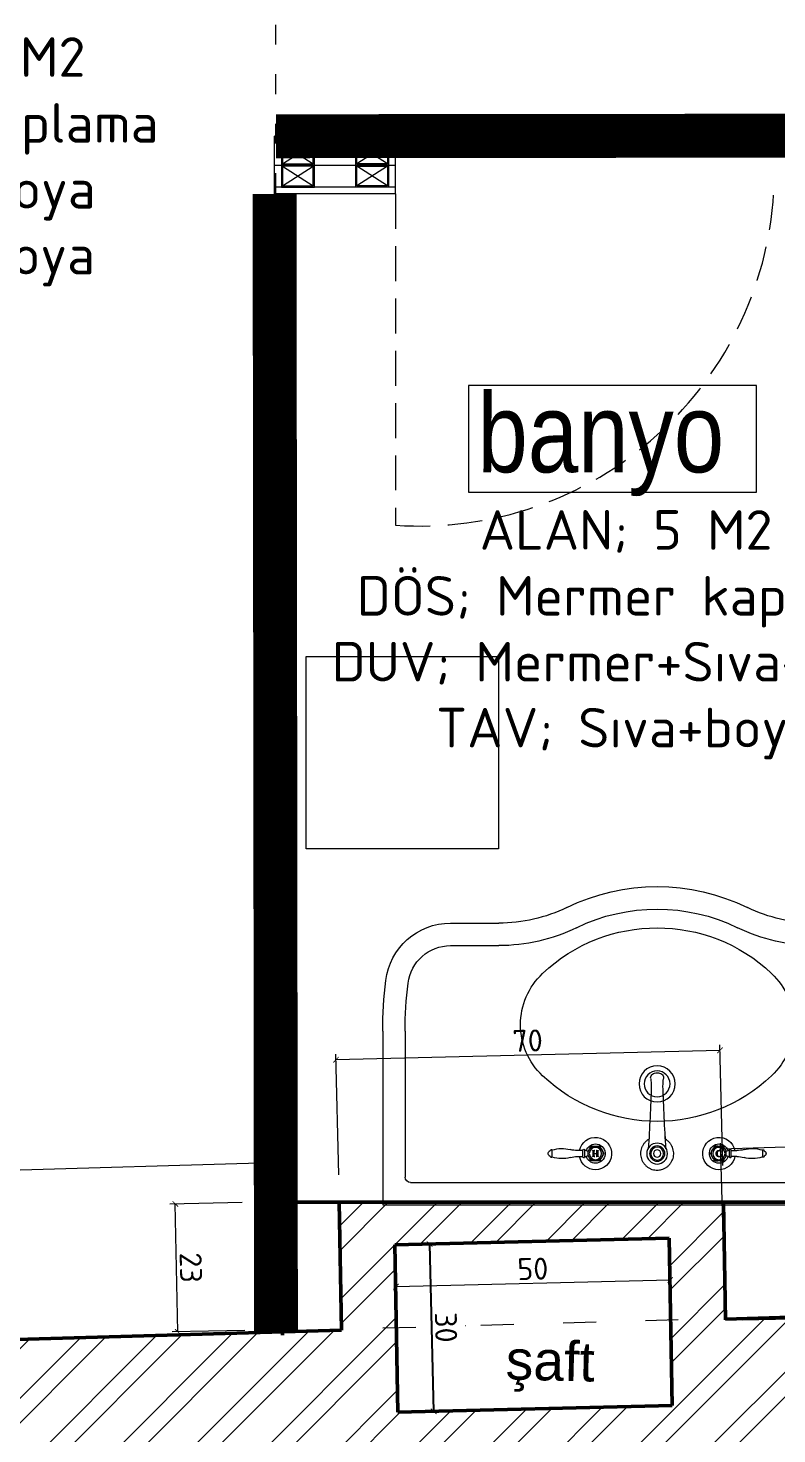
# Model space of a CAD drawing. Header units: inches. Extents: x -10121 to 9010, y 58067 to 62726.
# Drawn here: x 1820.3 to 1956.7, y 61339.2 to 61595.3 of the extents above; entities that cross this region are included whole.
import ezdxf

# ---------------------------------------------------------------- set-up
doc = ezdxf.new("R2010")
doc.units = ezdxf.units.IN
for name, pattern in [('ACAD_ISO03W100', [30, 12, -18]), ('DOT', [6.35, 0, -6.35]), ('HIDDEN', [9.525, 6.35, -3.175])]:
    doc.linetypes.add(name, pattern=pattern)
for name, color, linetype, lineweight in [('A-DUVAR 0.50', 40, 'Continuous', 50), ('A-KAPI NOKT', 35, 'DOT', 9), ('A-PRODUCT', 7, 'Continuous', 9), ('A-YAZI 0.09', 41, 'Continuous', 9), ('Auto-Alcipan', 41, 'Continuous', 20), ('Auto-Cam', 140, 'Continuous', 9), ('Auto-Metal', 71, 'Continuous', 18), ('Auto-Olcu', 33, 'Continuous', 15), ('Auto-Silik', 251, 'Continuous', 5), ('Auto-Silik_Cizgiler', 47, 'Continuous', 9), ('Auto-SilikCizgiler', 251, 'Continuous', 9), ('Auto-Tefris', 32, 'Continuous', 9), ('Auto-Vitrifiye', 8, 'Continuous', 9), ('yazi mekan 020', 9, 'Continuous', 20)]:
    doc.layers.add(name, color=color, linetype=linetype, lineweight=lineweight)
doc.styles.add('1-20', font='isocpeur.ttf', dxfattribs={"height": 4})
doc.styles.get("Standard").update_dxf_attribs({"font": 'arial.ttf'})
doc.styles.add('swis721cnbt10', font='isocpeur.ttf', dxfattribs={"height": 10})
doc.styles.add('swis721cnbt20', font='swissck.ttf', dxfattribs={"height": 20})
doc.dimstyles.new('ölçü 1_20', dxfattribs={"dimtxt": 4, "dimasz": 1, "dimexe": 1, "dimexo": 3, "dimtad": 1, "dimdec": 0, "dimtxsty": '1-20', "dimblk": 'ARCHTICK', "dimcen": 1.5, "dimclrd": 256, "dimclre": 256, "dimclrt": 256, "dimadec": 0, "dimazin": 0, "dimtfac": 1, "dimtdec": 0, "dimtmove": 0, "dimatfit": 3, "dimldrblk": 'ARCHTICK', "dimfxl": 1, "dimlwd": -1, "dimlwe": -1, "dimarcsym": 0})

# ---------------------------------------------------------------- blocks, each defined once
blk = doc.blocks.new('_ARCHTICK')
at = {"color": 0, "linetype": 'ByBlock', "const_width": 0.15}
blk.add_lwpolyline([(-0.5, -0.5), (0.5, 0.5)], dxfattribs=at)
blk = doc.blocks.new('*D329')
at = {"layer": 'Auto-Olcu', "ltscale": 5, "transparency": 16777216}
for p, q in [((1887.21, 61370.66), (1887.35, 61365.06)), ((1937.2, 61371.89), (1937.34, 61366.29)), ((1887.32, 61366.06), (1937.31, 61367.29))]:
    blk.add_line(p, q, dxfattribs=at)
at = {"layer": 'DEFPOINTS', "color": 0, "ltscale": 5, "transparency": 16777216}
for p in [(1887.14, 61373.66), (1937.13, 61374.89), (1937.31, 61367.29)]:
    blk.add_point(p, dxfattribs=at)
at = {"layer": 'Auto-Olcu', "ltscale": 5, "transparency": 16777216}
for p, rotation in [((1937.31, 61367.29), 1.405066434671532), ((1887.32, 61366.06), 181.4050664346715)]:
    blk.add_blockref('_ARCHTICK', p, dxfattribs=dict(at, rotation=rotation))
at = {"layer": 'Auto-Olcu', "ltscale": 5, "transparency": 16777216, "insert": (1912.25, 61369.3), "char_height": 4, "attachment_point": 5, "rotation": 1.4051, "style": '1-20'}
blk.add_mtext('50', dxfattribs=at)
blk = doc.blocks.new('*D396')
at = {"layer": 'Auto-Olcu', "ltscale": 5, "transparency": 16777216}
for p, q in [((1282.13, 61371.44), (1864.55, 61388.68)), ((1865.36, 61361.26), (1864.52, 61389.68)), ((1282.94, 61344.02), (1282.1, 61372.44))]:
    blk.add_line(p, q, dxfattribs=at)
at = {"layer": 'DEFPOINTS', "color": 0, "ltscale": 5, "transparency": 16777216}
for p in [(1864.55, 61388.68), (1865.45, 61358.26, -0.28), (1283.03, 61341.02)]:
    blk.add_point(p, dxfattribs=at)
at = {"layer": 'Auto-Olcu', "ltscale": 5, "transparency": 16777216}
for p, rotation in [((1864.55, 61388.68), 1.696024416893215), ((1282.13, 61371.44), 181.6960244168932)]:
    blk.add_blockref('_ARCHTICK', p, dxfattribs=dict(at, rotation=rotation))
at = {"layer": 'Auto-Olcu', "ltscale": 5, "transparency": 16777216, "insert": (1573.26, 61382.68), "char_height": 4, "attachment_point": 5, "rotation": 1.696, "style": '1-20'}
blk.add_mtext('583', dxfattribs=at)
blk = doc.blocks.new('*D510')
at = {"layer": 'Auto-Olcu', "ltscale": 5, "transparency": 16777216}
for p, q in [((1859.31, 61381.36), (1846.11, 61381.11)), ((1847.55, 61357.84), (1847.11, 61381.13)), ((1859.75, 61358.07), (1846.55, 61357.82))]:
    blk.add_line(p, q, dxfattribs=at)
at = {"layer": 'DEFPOINTS', "color": 0, "ltscale": 5, "transparency": 16777216}
for p in [(1847.11, 61381.13), (1862.31, 61381.42), (1862.75, 61358.13)]:
    blk.add_point(p, dxfattribs=at)
at = {"layer": 'Auto-Olcu', "ltscale": 5, "transparency": 16777216}
for p, rotation in [((1847.11, 61381.13), 91.09156029861292), ((1847.55, 61357.84), 271.0915602986129)]:
    blk.add_blockref('_ARCHTICK', p, dxfattribs=dict(at, rotation=rotation))
at = {"layer": 'Auto-Olcu', "ltscale": 5, "transparency": 16777216, "insert": (1849.95, 61369.53), "char_height": 4, "attachment_point": 5, "rotation": 271.0916, "style": '1-20'}
blk.add_mtext('23', dxfattribs=at)
blk = doc.blocks.new('*D511')
at = {"layer": 'Auto-Olcu', "ltscale": 5, "transparency": 16777216}
for p, q in [((1946.36, 61409.09), (1876.38, 61407.38)), ((1946.87, 61388.13), (1946.34, 61410.09)), ((1876.89, 61386.41), (1876.35, 61408.38))]:
    blk.add_line(p, q, dxfattribs=at)
at = {"layer": 'DEFPOINTS', "color": 0, "ltscale": 5, "transparency": 16777216}
for p in [(1876.38, 61407.38), (1876.96, 61383.42), (1946.95, 61385.13)]:
    blk.add_point(p, dxfattribs=at)
at = {"layer": 'Auto-Olcu', "ltscale": 5, "transparency": 16777216}
for p, rotation in [((1946.36, 61409.09), 1.405066434658426), ((1876.38, 61407.38), 181.4050664346584)]:
    blk.add_blockref('_ARCHTICK', p, dxfattribs=dict(at, rotation=rotation))
at = {"layer": 'Auto-Olcu', "ltscale": 5, "transparency": 16777216, "insert": (1911.3, 61410.86), "char_height": 4, "attachment_point": 5, "rotation": 1.4051, "style": '1-20'}
blk.add_mtext('70', dxfattribs=at)
blk = doc.blocks.new('*D513')
at = {"layer": 'Auto-Olcu', "ltscale": 5, "transparency": 16777216}
for p, q in [((2089.07, 61367.22), (2088.21, 61396.37)), ((1946.47, 61391.17), (2088.24, 61395.37)), ((1947.3, 61363.03), (1946.44, 61392.17))]:
    blk.add_line(p, q, dxfattribs=at)
at = {"layer": 'DEFPOINTS', "color": 0, "ltscale": 5, "transparency": 16777216}
for p in [(2088.24, 61395.37), (2089.16, 61364.22), (1947.39, 61360.03)]:
    blk.add_point(p, dxfattribs=at)
at = {"layer": 'Auto-Olcu', "ltscale": 5, "transparency": 16777216}
for p, rotation in [((2088.24, 61395.37), 1.694227990244269), ((1946.47, 61391.17), 181.6942279902443)]:
    blk.add_blockref('_ARCHTICK', p, dxfattribs=dict(at, rotation=rotation))
at = {"layer": 'Auto-Olcu', "ltscale": 5, "transparency": 16777216, "insert": (2017.27, 61395.89), "char_height": 4, "attachment_point": 5, "rotation": 1.6942, "style": '1-20'}
blk.add_mtext('142', dxfattribs=at)
blk = doc.blocks.new('lava')
for p, q in [((-50, -31.63), (-50, 0)), ((-50, 0), (50, 0)), ((50, -31.63), (50, 0)), ((-45.91, -31.63), (-45.91, -5.03)), ((-44.96, -4.08), (44.96, -4.08)), ((45.91, -31.63), (45.91, -5.03)), ((-37.65, -47.22), (-28.87, -47.22)), ((37.65, -47.22), (28.87, -47.22)), ((-37.65, -51.3), (-28.87, -51.3)), ((37.65, -51.3), (28.87, -51.3))]:
    blk.add_line(p, q)
for centre, radius in [((0, -9.33), 1.9), ((0, -22.03), 3.3), ((0, -22.03), 2.35)]:
    blk.add_circle(centre, radius)
for centre, radius, start, end in [((-44.96, -5.03), 0.95, 90, 180), ((44.96, -5.03), 0.95, 0, 90), ((0, -45.6), 30.4, 46.6377, 133.3623), ((-12.07, -32.82), 12.82, 133.3623, 226.6377), ((12.07, -32.82), 12.82, 313.3623, 46.6377), ((26, -31.63), 76, 180, 186.9781), ((26, -31.63), 71.92, 180, 186.9781), ((-26, -31.63), 71.92, 353.0219, 0), ((-26, -31.63), 76, 353.0219, 0), ((-37.65, -39.42), 11.88, 186.9781, 270), ((-37.65, -39.42), 7.79, 186.9781, 270), ((37.65, -39.42), 7.79, 270, 353.0219), ((37.65, -39.42), 11.88, 270, 353.0219), ((0, -20.05), 30.4, 226.6377, 313.3623), ((-28.87, -79.8), 32.59, 64.1581, 90), ((28.87, -79.8), 32.59, 90, 115.8419), ((0, -20.46), 33.41, 243.9617, 296.0383), ((-28.87, -79.8), 28.5, 64.1581, 90), ((28.87, -79.8), 28.5, 90, 115.8419), ((0, -20.46), 37.49, 243.9831, 296.0169)]:
    blk.add_arc(centre, radius, start, end)
blk = doc.blocks.new('EALS13 TOP')
at = {"layer": 'A-PRODUCT', "linetype": 'Continuous', "lineweight": 15}
for p, q in [((3.11, 9.38), (3.02, 9.23)), ((3.36, 9.43), (3.19, 9.43)), ((3.7, 9.43), (3.53, 9.43)), ((3.87, 9.23), (3.79, 9.38)), ((12.02, 9.23), (12.11, 9.38)), ((12.19, 9.43), (12.36, 9.43)), ((12.53, 9.43), (12.7, 9.43)), ((12.79, 9.38), (12.87, 9.23)), ((0, 8.91), (0, 8.87)), ((0.07, 9.04), (0.15, 9.08)), ((0.15, 8.7), (0.07, 8.74)), ((0.15, 9.09), (0.17, 9.14)), ((0.17, 8.64), (0.15, 8.69)), ((0.21, 9.16), (0.26, 9.16)), ((0.26, 8.62), (0.21, 8.62)), ((0.27, 8.63), (0.27, 9.15)), ((2.14, 9.11), (2.54, 9.11)), ((2.54, 8.67), (2.14, 8.67)), ((2.54, 9.14), (2.54, 8.64)), ((2.67, 9.14), (2.67, 8.64)), ((2.94, 9.09), (2.92, 9.06)), ((2.92, 8.72), (2.94, 8.69)), ((2.93, 9.06), (2.93, 9.04)), ((2.93, 8.73), (2.93, 8.72)), ((3.02, 8.55), (3.11, 8.4)), ((3.19, 8.35), (3.36, 8.35)), ((3.23, 9.1), (3.23, 9.1)), ((3.4, 9.11), (3.24, 9.11)), ((3.25, 8.66), (3.4, 8.66)), ((3.28, 9.03), (3.28, 8.74)), ((3.34, 8.9), (3.34, 9.03)), ((3.56, 8.9), (3.34, 8.9)), ((3.34, 8.74), (3.34, 8.88)), ((3.34, 8.88), (3.56, 8.88)), ((3.39, 9.1), (3.4, 9.1)), ((3.4, 8.67), (3.39, 8.67)), ((3.4, 9.1), (3.4, 9.11)), ((3.4, 8.66), (3.4, 8.67)), ((3.65, 9.11), (3.5, 9.11)), ((3.5, 9.11), (3.5, 9.1)), ((3.5, 9.1), (3.51, 9.1)), ((3.51, 8.67), (3.5, 8.67)), ((3.5, 8.67), (3.5, 8.66)), ((3.5, 8.66), (3.64, 8.66)), ((3.53, 8.35), (3.7, 8.35)), ((3.56, 9.03), (3.56, 8.9)), ((3.56, 8.88), (3.56, 8.74)), ((3.62, 8.74), (3.62, 9.03)), ((3.79, 8.4), (3.87, 8.55)), ((4.04, 8.94), (3.95, 9.09)), ((3.95, 8.69), (4.04, 8.84)), ((11.85, 8.94), (11.94, 9.09)), ((11.94, 8.69), (11.85, 8.84)), ((12.11, 8.4), (12.02, 8.55)), ((12.36, 8.35), (12.19, 8.35)), ((12.7, 8.35), (12.53, 8.35)), ((12.62, 9.12), (12.6, 9.12)), ((12.62, 8.96), (12.63, 8.96)), ((12.87, 8.55), (12.79, 8.4)), ((12.95, 9.09), (12.97, 9.06)), ((12.97, 8.72), (12.95, 8.69)), ((12.96, 9.06), (12.96, 9.04)), ((12.96, 8.73), (12.96, 8.72)), ((13.22, 9.14), (13.22, 8.64)), ((13.35, 9.14), (13.35, 8.64)), ((13.75, 9.11), (13.35, 9.11)), ((13.35, 8.67), (13.75, 8.67)), ((15.62, 8.63), (15.62, 9.15)), ((15.69, 9.16), (15.63, 9.16)), ((15.63, 8.62), (15.69, 8.62)), ((15.74, 9.09), (15.72, 9.14)), ((15.72, 8.64), (15.74, 8.69)), ((15.82, 9.04), (15.75, 9.08)), ((15.75, 8.7), (15.82, 8.74)), ((15.89, 8.91), (15.89, 8.87)), ((7.35, 7.64), (7.35, 7.65)), ((8.54, 7.64), (8.54, 7.84))]:
    blk.add_line(p, q, dxfattribs=at)
at = {"layer": 'A-PRODUCT', "linetype": 'Continuous', "lineweight": 15, "flags": 128}
for points in [[(12.63, 8.96), (12.63, 8.98), (12.62, 9), (12.62, 9.02), (12.62, 9.04), (12.62, 9.06), (12.62, 9.08), (12.62, 9.1), (12.62, 9.12)], [(12.64, 8.77), (12.64, 8.77), (12.64, 8.77), (12.64, 8.77), (12.64, 8.77), (12.63, 8.77), (12.63, 8.77), (12.63, 8.78), (12.63, 8.78)], [(7.48, 3.43), (7.47, 3.37), (7.48, 3.3), (7.51, 3.23), (7.55, 3.16), (7.61, 3.11), (7.68, 3.06), (7.76, 3.03), (7.85, 3.01), (7.95, 3), (8.04, 3.01), (8.13, 3.03), (8.21, 3.06), (8.28, 3.11), (8.34, 3.16), (8.38, 3.23), (8.41, 3.3), (8.42, 3.37), (8.41, 3.43)]]:
    blk.add_lwpolyline(points, dxfattribs=at)
at = {"layer": 'A-PRODUCT', "linetype": 'Continuous', "lineweight": 15}
for centre, radius in [((3.45, 8.89), 0.45), ((7.95, 8.89), 0.556), ((7.95, 8.89), 0.468), ((12.45, 8.89), 0.45), ((7.95, 8.89), 0.269)]:
    blk.add_circle(centre, radius, dxfattribs=at)
for centre, radius, start, end in [((1, 6.9), 2.36, 75.0694, 107.1713), ((3.45, 8.89), 1.18, 90, 169.2345), ((3.45, 8.89), 1.18, 190.7655, 90), ((3.45, 8.89), 0.701, 196.4425, 90), ((3.45, 8.89), 0.701, 90, 163.5575), ((3.45, 8.89), 0.546, 198.2475, 161.7525), ((3.45, 8.89), 0.599, 116.1747, 123.8253), ((3.12, 9.37), 0.0197, 123.8253, 150), ((3.19, 9.41), 0.0197, 90, 116.1747), ((3.7, 9.41), 0.0197, 63.8253, 90), ((3.45, 8.89), 0.599, 56.1747, 63.8253), ((3.77, 9.37), 0.0197, 30, 56.1747), ((12.45, 8.89), 1.18, 90, 349.2345), ((12.45, 8.89), 0.701, 90, 343.5575), ((12.45, 8.89), 0.546, 18.2475, 341.7525), ((12.45, 8.89), 0.599, 116.1747, 123.8253), ((12.12, 9.37), 0.0197, 123.8253, 150), ((12.19, 9.41), 0.0197, 90, 116.1747), ((12.45, 8.89), 1.18, 10.7655, 90), ((12.45, 8.89), 0.701, 16.4425, 90), ((12.7, 9.41), 0.0197, 63.8253, 90), ((12.45, 8.89), 0.599, 56.1747, 63.8253), ((12.77, 9.37), 0.0197, 30, 56.1747), ((14.89, 6.9), 2.36, 72.8287, 104.9306), ((0.15, 8.91), 0.146, 120.5297, 180), ((0.15, 8.87), 0.146, 180, 239.4703), ((0.14, 9.09), 0.00984, 300.5297, 339.5843), ((0.14, 8.69), 0.00984, 20.4157, 59.4703), ((0.21, 9.12), 0.0394, 90, 159.5843), ((0.21, 8.65), 0.0394, 200.4157, 270), ((0.26, 9.15), 0.00984, 0, 90), ((0.26, 8.63), 0.00984, 270, 0), ((0.33, 9.08), 0.0787, 107.1713, 135.2349), ((0.33, 8.7), 0.0787, 224.7651, 252.8287), ((1, 10.88), 2.36, 252.8287, 284.9306), ((2.14, 11.17), 2.06, 255.0694, 270), ((2.14, 6.61), 2.06, 90, 104.9306), ((2.61, 9.14), 0.0652, 4.3243, 180), ((2.61, 8.64), 0.0652, 180, 355.6757), ((2.68, 9.14), 0.00984, 184.3243, 238.9168), ((2.68, 8.64), 0.00984, 121.0832, 175.6757), ((2.94, 9.56), 0.504, 238.9168, 268.9033), ((2.94, 8.21), 0.504, 91.0967, 121.0832), ((3.12, 8.41), 0.0197, 210, 236.1747), ((3.45, 8.89), 0.599, 236.1747, 243.8253), ((3.19, 8.37), 0.0197, 243.8253, 270), ((3.45, 8.89), 0.303, 132.3981, 135.8175), ((3.45, 8.89), 0.303, 225.6237, 229.1724), ((3.45, 8.89), 0.303, 310.8276, 314.7446), ((3.45, 8.89), 0.303, 44.0267, 47.6019), ((3.7, 8.37), 0.0197, 270, 296.1747), ((3.45, 8.89), 0.599, 296.1747, 303.8253), ((3.77, 8.41), 0.0197, 303.8253, 330), ((4.02, 8.93), 0.0197, 3.8253, 30), ((3.45, 8.89), 0.599, 356.1747, 3.8253), ((4.02, 8.85), 0.0197, 330, 356.1747), ((-118.47, 0.3), 126.04, 1.6674, 3.7502), ((133.72, 0.32), 125.4, 176.2418, 178.3345), ((11.87, 8.93), 0.0197, 150, 176.1747), ((12.45, 8.89), 0.599, 176.1747, 183.8253), ((11.87, 8.85), 0.0197, 183.8253, 210), ((12.12, 8.41), 0.0197, 210, 236.1747), ((12.45, 8.89), 0.599, 236.1747, 243.8253), ((12.19, 8.37), 0.0197, 243.8253, 270), ((12.7, 8.37), 0.0197, 270, 296.1747), ((12.45, 8.89), 0.599, 296.1747, 303.8253), ((12.77, 8.41), 0.0197, 303.8253, 330), ((12.95, 9.56), 0.504, 271.0967, 301.0832), ((12.95, 8.21), 0.504, 58.9168, 88.9033), ((13.21, 9.14), 0.00984, 301.0832, 355.6757), ((13.21, 8.64), 0.00984, 4.3243, 58.9168), ((13.28, 9.14), 0.0652, 0, 175.6757), ((13.28, 8.64), 0.0652, 184.3243, 0), ((13.75, 11.17), 2.06, 270, 284.9306), ((13.75, 6.61), 2.06, 75.0694, 90), ((14.89, 10.88), 2.36, 255.0694, 287.1713), ((15.56, 9.08), 0.0787, 44.7651, 72.8287), ((15.56, 8.7), 0.0787, 287.1713, 315.2349), ((15.63, 9.15), 0.00984, 90, 180), ((15.63, 8.63), 0.00984, 180, 270), ((15.69, 9.12), 0.0394, 20.4157, 90), ((15.69, 8.65), 0.0394, 270, 339.5843), ((15.75, 9.09), 0.00984, 200.4157, 239.4703), ((15.75, 8.69), 0.00984, 120.5297, 159.5843), ((15.74, 8.91), 0.146, 0, 59.4703), ((15.74, 8.87), 0.146, 300.5297, 0), ((-2.01, 4.36), 9.54, 354.426, 357.6391), ((17.9, 4.36), 9.54, 182.3609, 185.574)]:
    blk.add_arc(centre, radius, start, end, dxfattribs=at)
for points, knots in [([(7.34, 7.85), (7.33, 7.85), (7.26, 7.89), (7.15, 7.98), (7.01, 8.12), (6.89, 8.29), (6.81, 8.48), (6.75, 8.67), (6.73, 8.88), (6.75, 9.08), (6.8, 9.28), (6.88, 9.46), (6.99, 9.63), (7.13, 9.78), (7.29, 9.91), (7.47, 10.01), (7.67, 10.07), (7.83, 10.09), (7.92, 10.1), (7.95, 10.1)], [0, 0, 0, 0, 0.008598, 0.073031, 0.137513, 0.201995, 0.266359, 0.330723, 0.394899, 0.459075, 0.523345, 0.587615, 0.652249, 0.716883, 0.781671, 0.846458, 0.910965, 0.975471, 1, 1, 1, 1]), ([(7.95, 10.1), (8, 10.09), (8.11, 10.09), (8.28, 10.05), (8.46, 9.99), (8.64, 9.89), (8.79, 9.76), (8.93, 9.6), (9.03, 9.43), (9.11, 9.24), (9.15, 9.04), (9.16, 8.83), (9.13, 8.63), (9.07, 8.43), (8.98, 8.25), (8.86, 8.09), (8.71, 7.95), (8.6, 7.88), (8.55, 7.85)], [0, 0, 0, 0, 0.051869, 0.103738, 0.167682, 0.231626, 0.295813, 0.36, 0.424601, 0.489202, 0.553994, 0.618786, 0.68333, 0.747874, 0.812151, 0.876428, 0.940732, 1, 1, 1, 1]), ([(2.93, 9.05), (2.93, 9.05), (2.93, 9.05), (2.93, 9.03), (2.92, 9), (2.92, 8.95), (2.92, 8.89), (2.92, 8.83), (2.92, 8.78), (2.93, 8.75), (2.93, 8.72), (2.93, 8.72), (2.93, 8.72)], [0, 0, 0, 0, 0.073755, 0.179468, 0.285736, 0.393231, 0.500653, 0.607115, 0.713548, 0.820929, 0.928463, 1, 1, 1, 1]), ([(3.23, 9.1), (3.23, 9.1), (3.24, 9.1), (3.25, 9.1), (3.26, 9.09), (3.26, 9.09)], [0, 0, 0, 0, 0.349165, 0.67036, 1, 1, 1, 1]), ([(3.27, 8.69), (3.27, 8.69), (3.26, 8.68), (3.25, 8.67), (3.24, 8.67), (3.23, 8.67)], [0, 0, 0, 0, 0.3797628, 0.7498756, 1, 1, 1, 1]), ([(3.26, 9.09), (3.26, 9.09), (3.27, 9.09), (3.27, 9.08), (3.27, 9.08), (3.27, 9.08)], [0, 0, 0, 0, 0.335361, 0.600399, 1, 1, 1, 1]), ([(3.27, 9.08), (3.28, 9.07), (3.28, 9.06), (3.28, 9.05), (3.28, 9.04), (3.28, 9.03)], [0, 0, 0, 0, 0.248928, 0.623529, 1, 1, 1, 1]), ([(3.28, 8.74), (3.28, 8.73), (3.28, 8.72), (3.28, 8.7), (3.27, 8.69), (3.27, 8.69)], [0, 0, 0, 0, 0.490581, 0.741034, 1, 1, 1, 1]), ([(3.34, 9.03), (3.34, 9.04), (3.34, 9.05), (3.34, 9.06), (3.34, 9.08), (3.35, 9.09), (3.36, 9.09), (3.36, 9.09)], [0, 0, 0, 0, 0.2509276, 0.5019919, 0.716414, 0.8571954, 1, 1, 1, 1]), ([(3.35, 8.7), (3.34, 8.7), (3.34, 8.71), (3.34, 8.72), (3.34, 8.74), (3.34, 8.74)], [0, 0, 0, 0, 0.249243, 0.623767, 1, 1, 1, 1]), ([(3.36, 8.68), (3.36, 8.68), (3.35, 8.68), (3.35, 8.69), (3.35, 8.69), (3.35, 8.7), (3.35, 8.7)], [0, 0, 0, 0, 0.252115, 0.504978, 0.933337, 1, 1, 1, 1]), ([(3.36, 9.09), (3.36, 9.09), (3.37, 9.1), (3.38, 9.1), (3.38, 9.1), (3.39, 9.1)], [0, 0, 0, 0, 0.2512057, 0.5030469, 1, 1, 1, 1]), ([(3.39, 8.67), (3.39, 8.67), (3.38, 8.67), (3.37, 8.68), (3.36, 8.68), (3.36, 8.68)], [0, 0, 0, 0, 0.251458, 0.503645, 1, 1, 1, 1]), ([(3.51, 9.1), (3.52, 9.1), (3.52, 9.1), (3.53, 9.1), (3.54, 9.09), (3.54, 9.09)], [0, 0, 0, 0, 0.251355, 0.503428, 1, 1, 1, 1]), ([(3.55, 8.69), (3.55, 8.69), (3.54, 8.68), (3.53, 8.67), (3.52, 8.67), (3.51, 8.67)], [0, 0, 0, 0, 0.37635, 0.716192, 1, 1, 1, 1]), ([(3.54, 9.09), (3.55, 9.09), (3.55, 9.09), (3.55, 9.09), (3.56, 9.08), (3.56, 9.08), (3.56, 9.08)], [0, 0, 0, 0, 0.252247, 0.505366, 0.938528, 1, 1, 1, 1]), ([(3.56, 8.74), (3.56, 8.73), (3.56, 8.72), (3.56, 8.7), (3.56, 8.69), (3.55, 8.69)], [0, 0, 0, 0, 0.490528, 0.740558, 1, 1, 1, 1]), ([(3.56, 9.08), (3.56, 9.07), (3.56, 9.06), (3.56, 9.05), (3.56, 9.04), (3.56, 9.03)], [0, 0, 0, 0, 0.249801, 0.624069, 1, 1, 1, 1]), ([(3.62, 9.03), (3.62, 9.04), (3.62, 9.06), (3.63, 9.08), (3.63, 9.09), (3.64, 9.09), (3.64, 9.09), (3.64, 9.09)], [0, 0, 0, 0, 0.456799, 0.697171, 0.838695, 0.980055, 1, 1, 1, 1]), ([(3.63, 8.7), (3.63, 8.7), (3.63, 8.71), (3.62, 8.72), (3.62, 8.74), (3.62, 8.74)], [0, 0, 0, 0, 0.24833, 0.623199, 1, 1, 1, 1]), ([(3.64, 8.68), (3.64, 8.68), (3.64, 8.68), (3.63, 8.69), (3.63, 8.69), (3.63, 8.7)], [0, 0, 0, 0, 0.367657, 0.615582, 1, 1, 1, 1]), ([(3.64, 9.09), (3.65, 9.09), (3.65, 9.1), (3.66, 9.1), (3.66, 9.1)], [0, 0, 0, 0, 0.49285, 1, 1, 1, 1]), ([(3.66, 8.67), (3.66, 8.68), (3.65, 8.68), (3.64, 8.68), (3.64, 8.68)], [0, 0, 0, 0, 0.4951398, 1, 1, 1, 1]), ([(12.46, 9.12), (12.44, 9.12), (12.39, 9.11), (12.32, 9.08), (12.28, 9.02), (12.25, 8.95), (12.25, 8.91), (12.24, 8.88)], [0, 0, 0, 0, 0.207164, 0.415135, 0.613237, 0.813483, 1, 1, 1, 1]), ([(12.24, 8.88), (12.24, 8.87), (12.25, 8.84), (12.26, 8.79), (12.28, 8.76), (12.29, 8.74)], [0, 0, 0, 0, 0.2513503, 0.5030462, 1, 1, 1, 1]), ([(12.29, 8.74), (12.3, 8.72), (12.33, 8.69), (12.4, 8.66), (12.44, 8.66), (12.46, 8.66)], [0, 0, 0, 0, 0.349515, 0.701334, 1, 1, 1, 1]), ([(12.32, 8.89), (12.32, 8.92), (12.32, 8.98), (12.35, 9.04), (12.39, 9.08), (12.43, 9.1), (12.46, 9.1), (12.47, 9.1)], [0, 0, 0, 0, 0.370968, 0.544608, 0.719933, 0.869131, 1, 1, 1, 1]), ([(12.48, 8.69), (12.46, 8.69), (12.42, 8.69), (12.37, 8.73), (12.34, 8.77), (12.32, 8.83), (12.32, 8.87), (12.32, 8.89)], [0, 0, 0, 0, 0.243602, 0.409353, 0.575204, 0.815374, 1, 1, 1, 1]), ([(12.56, 9.1), (12.55, 9.11), (12.53, 9.11), (12.5, 9.12), (12.48, 9.12), (12.46, 9.12)], [0, 0, 0, 0, 0.250797, 0.501938, 1, 1, 1, 1]), ([(12.46, 8.66), (12.48, 8.66), (12.53, 8.66), (12.59, 8.7), (12.62, 8.74), (12.64, 8.76), (12.64, 8.77)], [0, 0, 0, 0, 0.320277, 0.583729, 0.922646, 1, 1, 1, 1]), ([(12.47, 9.1), (12.49, 9.1), (12.52, 9.1), (12.56, 9.08), (12.59, 9.03), (12.61, 8.99), (12.62, 8.96)], [0, 0, 0, 0, 0.213461, 0.428648, 0.62417, 1, 1, 1, 1]), ([(12.63, 8.78), (12.62, 8.76), (12.6, 8.73), (12.55, 8.7), (12.51, 8.69), (12.49, 8.69), (12.48, 8.69)], [0, 0, 0, 0, 0.313846, 0.63154, 0.917361, 1, 1, 1, 1]), ([(12.58, 9.1), (12.57, 9.1), (12.57, 9.1), (12.56, 9.1), (12.56, 9.1), (12.56, 9.1)], [0, 0, 0, 0, 0.251254, 0.502501, 1, 1, 1, 1]), ([(12.59, 9.1), (12.59, 9.1), (12.59, 9.1), (12.58, 9.1), (12.58, 9.1), (12.58, 9.1)], [0, 0, 0, 0, 0.251027, 0.683139, 1, 1, 1, 1]), ([(12.6, 9.12), (12.6, 9.12), (12.6, 9.11), (12.6, 9.11), (12.59, 9.1), (12.59, 9.1)], [0, 0, 0, 0, 0.385246, 0.656489, 1, 1, 1, 1]), ([(12.96, 9.05), (12.96, 9.05), (12.96, 9.05), (12.96, 9.03), (12.97, 9), (12.97, 8.95), (12.97, 8.89), (12.97, 8.83), (12.97, 8.78), (12.96, 8.75), (12.96, 8.72), (12.96, 8.72), (12.96, 8.72)], [0, 0, 0, 0, 0.073755, 0.179468, 0.285736, 0.393231, 0.500653, 0.607115, 0.713548, 0.820929, 0.928463, 1, 1, 1, 1])]:
    blk.add_open_spline(points, degree=3, knots=knots, dxfattribs=at)
blk = doc.blocks.new('fjtyu')
at = {"layer": 'Auto-Metal'}
for p, q in [((5.8, 3.8), (0.2, 0.2)), ((5.8, 0.2), (0.2, 3.8))]:
    blk.add_line(p, q, dxfattribs=at)
for points in [[(0, 4), (6, 4), (6, 0), (0, 0)], [(0.2, 3.8), (5.8, 3.8), (5.8, 0.2), (0.2, 0.2)]]:
    blk.add_lwpolyline(points, close=True, dxfattribs=at)

msp = doc.modelspace()

# ---------------------------------------------------------------- hatches: boundary and pattern name
at = {"layer": 'Auto-Silik_Cizgiler'}
h = msp.add_hatch(dxfattribs=at)
h.set_pattern_fill('ANSI32', color=256)
h.set_pattern_definition([(45, (22874.263, 50678.464), (-6.735192, 6.735192), []), (45, (22878.7535, 50678.464), (-6.735192, 6.735192), [])])
h.paths.add_polyline_path([(1283.03, 61341.02), (1280.44, 61318.22), (2089.14, 61338.39), (2089.16, 61364.22), (1947.39, 61360.14), (1946.99, 61381.42), (1876.96, 61381.42), (1877.41, 61358.13)])
h.paths.add_polyline_path([(1937.13, 61374.89), (1937.66, 61344.42), (1887.67, 61343.2), (1887.14, 61373.66)], flags=16)

# ---------------------------------------------------------------- linework, layer by layer
at = {"layer": 'A-DUVAR 0.50'}
for p, q in [((1887.14, 61373.66), (1937.13, 61374.89)), ((1887.67, 61343.2), (1887.14, 61373.66)), ((1937.66, 61344.42), (1937.13, 61374.89)), ((1947.39, 61360.14), (2089.16, 61364.22)), ((1283.03, 61341.02), (1877.41, 61358.13)), ((1937.66, 61344.42), (1887.67, 61343.2))]:
    msp.add_line(p, q, dxfattribs=at)
at = {"layer": 'A-DUVAR 0.50', "color": 20, "const_width": 8, "elevation": -24.75}
msp.add_lwpolyline([(1865.45, 61575.58), (1994.04, 61575.72), (2089.15, 61575.58)], dxfattribs=at)
at = {"layer": 'A-DUVAR 0.50', "color": 4, "const_width": 8, "elevation": -0.43}
msp.add_lwpolyline([(1865.45, 61357.78), (1865.2, 61565.08)], dxfattribs=at)
at = {"layer": 'A-DUVAR 0.50'}
for points in [[(1866.65, 61357.23), (1866.65, 61381.42), (1999.6, 61381.42), (1999.6, 61361.11)], [(1877.41, 61358.13), (1876.96, 61381.42), (1946.99, 61381.42), (1947.39, 61360.03)]]:
    msp.add_lwpolyline(points, dxfattribs=at)
at = {"layer": 'A-KAPI NOKT', "linetype": 'ACAD_ISO03W100', "ltscale": 0.3}
msp.add_line((1865.45, 61358.26, -0.28), (1865.45, 61720.98, -0.28), dxfattribs=at)
at = {"layer": 'Auto-Alcipan'}
for p, q in [((1887.23, 61575.58, -24.75), (1865.2, 61575.58, -24.75)), ((1865.2, 61565.07, -0.42), (1865.2, 61575.58, -24.75)), ((1887.23, 61565.07, -0.42), (1887.23, 61575.58, -24.75)), ((1887.23, 61574.33, -24.75), (1865.2, 61574.33, -24.75)), ((1887.23, 61566.33, -24.75), (1865.2, 61566.33, -24.75)), ((1887.23, 61565.08, -24.75), (1865.2, 61565.08, -24.75))]:
    msp.add_line(p, q, dxfattribs=at)
at = {"layer": 'Auto-Cam'}
for points, elevation in [([(1865.45, 61564.19), (1865.45, 61358.26)], -0.28), ([(1865.95, 61564.19), (1865.95, 61358.28)], -0.28), ([(1866.45, 61564.19), (1866.45, 61358.29)], -0.28), ([(1846.45, 61357.27), (1847.45, 61357.27)], 0.59)]:
    msp.add_lwpolyline(points, dxfattribs=dict(at, elevation=elevation))
at = {"layer": 'Auto-Silik', "linetype": 'HIDDEN'}
msp.add_line((1887.23, 61565.07, -0.42), (1887.23, 61504.74, -0.42), dxfattribs=at)
msp.add_arc((1891.7, 61569.17, -14.43), 64.58, 266.0324, 358.0041, dxfattribs=at)
at = {"layer": 'Auto-SilikCizgiler'}
msp.add_line((1865.2, 61570.33, -24.75), (1887.23, 61570.33, -24.75), dxfattribs=at)
at = {"layer": 'Auto-SilikCizgiler', "elevation": -0.43}
msp.add_lwpolyline([(1866.7, 61565.08), (1866.7, 61381.42), (1865.2, 61381.41), (1865.2, 61565.08)], dxfattribs=at)
at = {"layer": 'Auto-SilikCizgiler', "color": 1, "linetype": 'ACAD_ISO03W100', "ltscale": 0.5, "true_color": 0xe60000}
for points in [[(1902.79, 61359.05), (2089.16, 61364.42)], [(1225.22, 61339.55), (1900.01, 61358.97)]]:
    msp.add_lwpolyline(points, dxfattribs=at)
at = {"layer": 'Auto-Tefris', "ltscale": 2}
msp.add_lwpolyline([(1870.98, 61480.81), (1905.98, 61480.81), (1905.98, 61445.81), (1870.98, 61445.81)], close=True, dxfattribs=at)
at = {"layer": 'yazi mekan 020'}
msp.add_lwpolyline([(1900.56, 61510.78), (1953.03, 61510.78), (1953.03, 61530.16), (1900.56, 61530.16)], close=True, dxfattribs=at)

# ---------------------------------------------------------------- block references
at = {"layer": 'A-PRODUCT', "xscale": -2.5, "yscale": 2.5, "zscale": 2.5, "rotation": 180}
msp.add_blockref('EALS13 TOP', (1915.05, 61412.52), dxfattribs=at)
at = {"layer": 'Auto-Metal', "xscale": -1}
for p in [(1872.45, 61570.33, -24.75), (1872.45, 61566.33, -24.75)]:
    msp.add_blockref('fjtyu', p, dxfattribs=at)
at = {"layer": 'Auto-Metal'}
for p in [(1879.98, 61570.33, -24.75), (1879.98, 61566.33, -24.75)]:
    msp.add_blockref('fjtyu', p, dxfattribs=at)
at = {"layer": 'Auto-Vitrifiye', "color": 1, "xscale": -1, "rotation": 180}
msp.add_blockref('lava', (1934.91, 61380.96), dxfattribs=at)

# ---------------------------------------------------------------- texts
at = {"layer": 'A-YAZI 0.09', "insert": (1907.44, 61356.37, -0.18), "char_height": 7.2, "width": 87.7562, "attachment_point": 1, "rotation": 358.5748}
msp.add_mtext('şaft', dxfattribs=at)
at = {"layer": 'yazi mekan 020', "style": 'swis721cnbt20'}
msp.add_text('banyo', height=14.4, dxfattribs=at).set_placement((1902.18, 61514.37))
at = {"layer": 'yazi mekan 020', "char_height": 7.2, "attachment_point": 2, "style": 'swis721cnbt10'}
for s, insert in [('ALAN; 27,5 M2\\P\\pi-165.6,l165.6;DÖS; Ahsap kaplama\\PDUV; Sıva+boya\\PTAV; Sıva+boya', (1797.84, 61593.61)), ('ALAN; 5 M2\\P\\pi-165.6,l165.6;DÖS; Mermer kaplama\\PDUV; Mermer+Sıva+boya\\PTAV; Sıva+boya', (1929.25, 61507.48))]:
    msp.add_mtext(s, dxfattribs=dict(at, insert=insert))

# ---------------------------------------------------------------- dimensions: what is measured, and where the dimension line sits
at = {"layer": 'Auto-Olcu', "ltscale": 5}
for p1, p2, distance, picture, middle in [((1946.95, 61385.13), (1876.96, 61383.42), -23.97, '*D511', (1911.3, 61410.86)), ((1947.39, 61360.03), (2089.16, 61364.22), 31.16, '*D513', (2017.27, 61395.89)), ((1283.03, 61341.02), (1865.45, 61358.26, -0.28), 30.43, '*D396', (1573.26, 61382.68)), ((1862.75, 61358.13), (1862.31, 61381.42), 15.21, '*D510', (1849.95, 61369.53)), ((1887.14, 61373.66), (1937.13, 61374.89), -7.6, '*D329', (1912.25, 61369.3))]:
    dim = msp.add_aligned_dim(p1=p1, p2=p2, distance=distance, dimstyle='ölçü 1_20', dxfattribs=at)
    dim.commit()
    dim.dimension.update_dxf_attribs({"geometry": picture, "text_midpoint": middle})
for p1, p2, distance in [((1946.99, 61381.42), (1947.39, 61360.03), 18.83), ((1887.14, 61373.66), (1887.88, 61343.2), 6.31)]:
    msp.add_aligned_dim(p1=p1, p2=p2, distance=distance, dimstyle='ölçü 1_20', dxfattribs=at).render()

doc.saveas('drawing.dxf')
